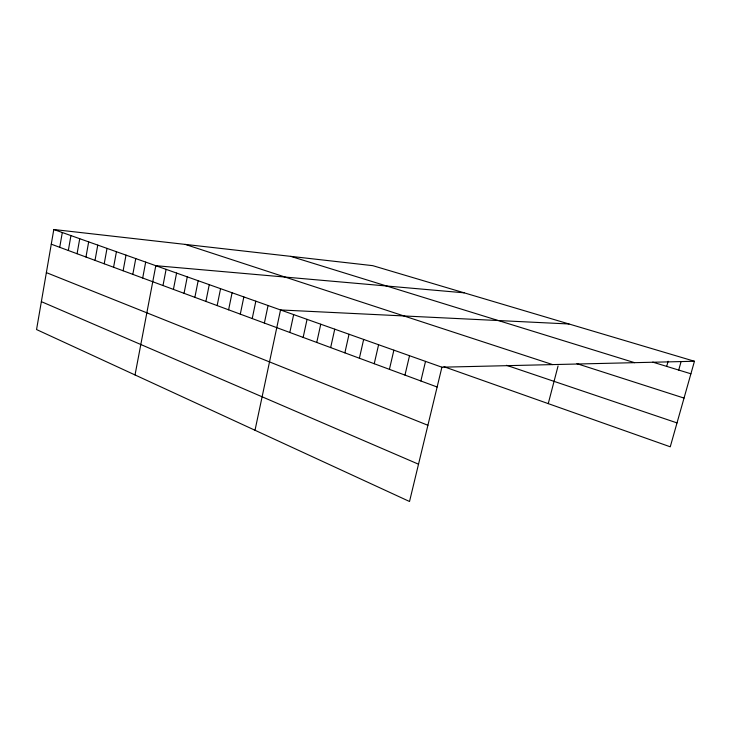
<?xml version="1.0" encoding="UTF-8"?>
<svg xmlns="http://www.w3.org/2000/svg" width="731" height="731" viewBox="0 0 731 731"><rect width="100%" height="100%" fill="white"/><g stroke="black" fill="none" stroke-linecap="round" stroke-linejoin="round"><path stroke-width="1.1" d="M694.45 361.26L372.728 265.655L53.802 229.507L36.55 329.553L409.524 501.493L441.908 367.2L694.45 361.26L670.254 446.805L443.945 366.706M59.732 247.306L62.299 232.522M68.33 250.495L70.944 235.583M77.075 253.73L79.734 238.708M85.966 257.02L88.67 241.879M95.012 260.364L97.762 245.104M104.213 263.772L107.018 248.385M113.579 267.244L116.43 251.72M123.119 270.772L126.006 255.119M132.814 274.363L135.765 258.582M142.691 278.018L145.688 262.109M135.025 374.948L155.804 265.691L464.139 292.82M162.995 285.529L166.101 269.346M173.421 289.394L176.582 273.065M184.048 293.323L187.273 276.857M194.875 297.334L198.156 280.722M205.904 301.419L209.249 284.661M217.153 305.576L220.561 288.672M228.611 309.816L232.083 292.756M240.298 314.147L243.843 296.932M252.222 318.561L255.832 301.181M264.375 323.056L268.058 305.521M255.009 430.267L280.53 309.953L568.992 323.979M289.823 332.477L293.661 314.604M303.146 337.411L307.057 319.356M316.751 342.446L320.754 324.217M330.659 347.59L334.743 329.178M344.868 352.854L349.034 334.25M359.387 358.227L363.654 339.44M374.235 363.727L378.594 344.74M389.422 369.347L393.881 350.167M404.965 375.094L409.524 355.714M420.855 380.979L425.524 361.388M548.25 403.622L558.064 365.966M666.69 366.395L668.125 361.242M678.715 370.06L681.036 361.772M652.728 362.128L690.905 373.788M290.728 256.362L634.563 362.667M576.951 363.663L684.033 398.084M185.226 244.401L552.609 364.595M506.528 365.299L677.007 422.902M53.802 229.507L441.908 367.2M51.271 244.181L437.129 387.001M46.373 272.617L427.9 425.278M41.365 301.647L418.516 464.203"/></g></svg>
